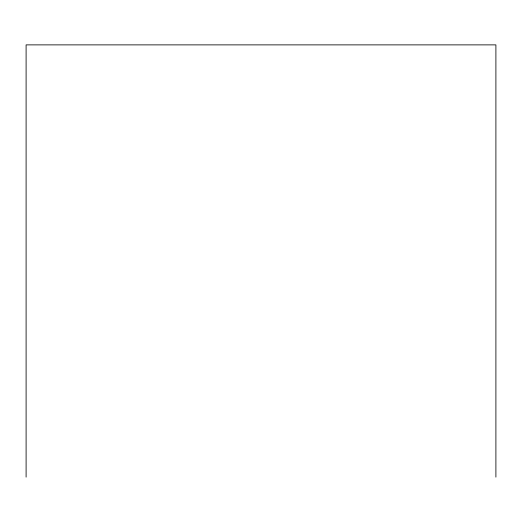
<?xml version="1.0" encoding="UTF-8"?>
<svg xmlns="http://www.w3.org/2000/svg" width="522" height="522" viewBox="0 0 522 522"><rect width="100%" height="100%" fill="white"/><g stroke="black" fill="none" stroke-linecap="round" stroke-linejoin="round"><path stroke-width="0.78" d="M495.9 477.121L495.9 44.879L26.1 44.879L26.1 477.121"/></g></svg>
